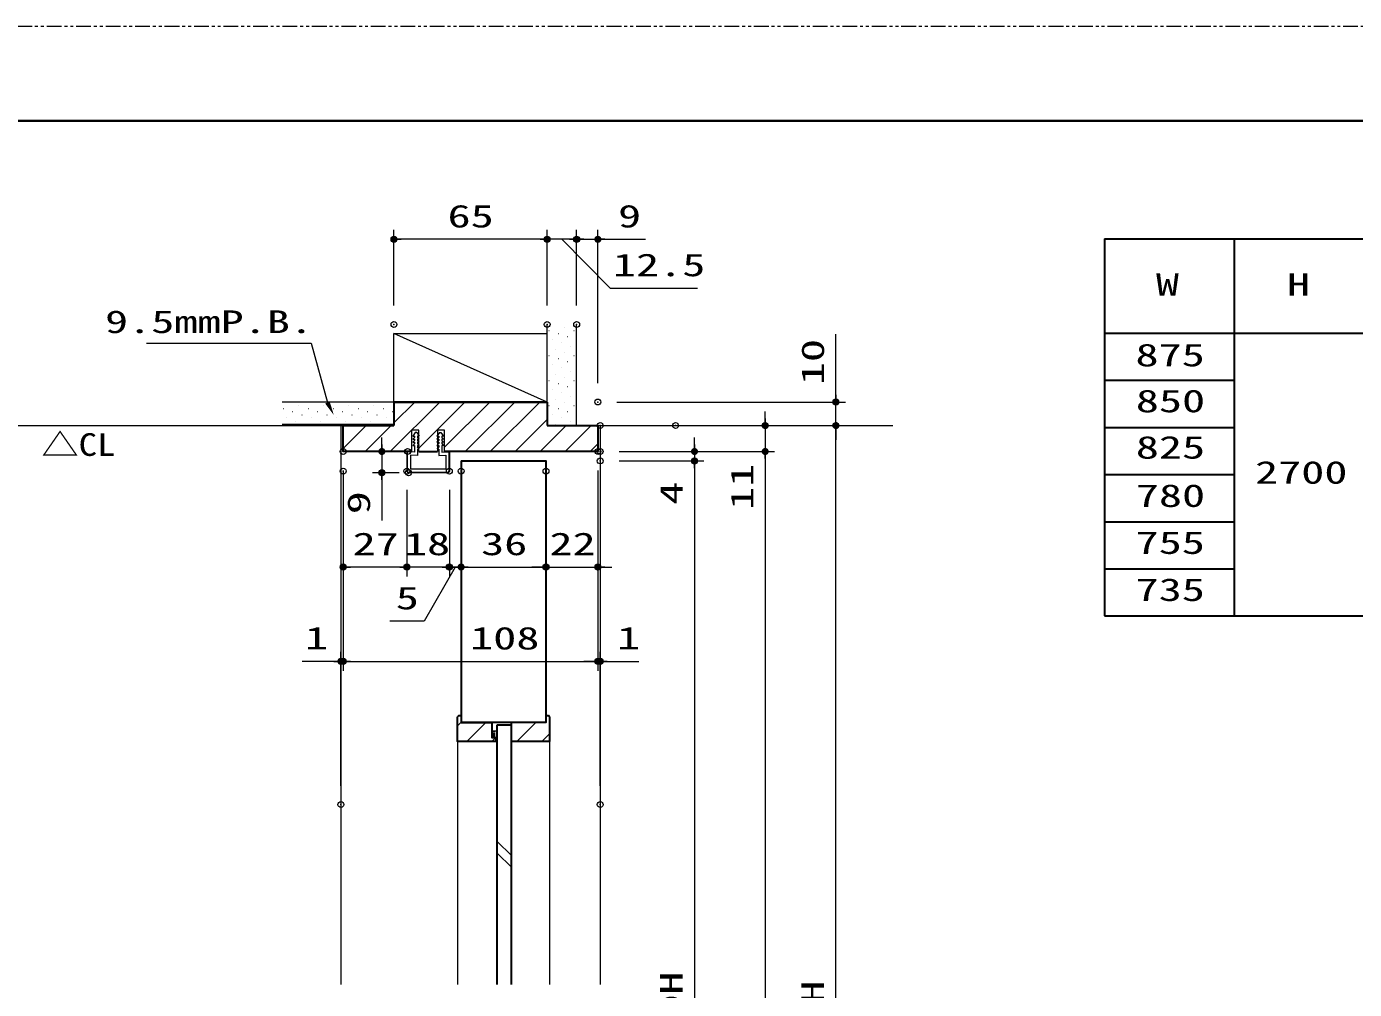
# Model space of a CAD drawing. Units: millimetres, scale not verified. Extents: x -1306 to 1306, y -607 to 607.
# Drawn here: x -815 to -252, y 186 to 594 of the extents above; entities that cross this region are included whole.
import ezdxf
from ezdxf.enums import TextEntityAlignment as Align

# ---------------------------------------------------------------- set-up
doc = ezdxf.new("R2010")
doc.units = ezdxf.units.MM
doc.header["$LTSCALE"] = 5
doc.header["$PDMODE"] = 32
doc.header["$PDSIZE"] = 2.5
doc.linetypes.add('USER1', pattern=[2.5, 1.25, -0.25, 0.25, -0.25, 0.25, -0.25])
doc.linetypes.add('USER2', pattern=[0.375, 0.25, -0.125])
for name, color, linetype, lineweight in [('0-1_線(黄)', 2, 'Continuous', 15), ('0-3_陰線', 4, 'USER1', 9), ('0-B_点線(水)', 6, 'USER2', 9), ('0-D_線(白)', 7, 'Continuous', 30), ('1-0_線(水)', 4, 'Continuous', 9), ('1-1_寸法線', 3, 'Continuous', 13), ('1-2_ハッチング', 6, 'Continuous', 9), ('1-4_DEFPOINTS', 7, 'Continuous', 5), ('1-5_0', 3, 'Continuous', 25), ('1-6_図面枠', 7, 'Continuous', 35)]:
    doc.layers.add(name, color=color, linetype=linetype, lineweight=lineweight)
doc.styles.add('ＭＳ ゴシック', font='')
doc.styles.get('ＭＳ ゴシック').set_extended_font_data('MS Gothic')

# ---------------------------------------------------------------- blocks, each defined once
blk = doc.blocks.new('_DOT')
at = {"layer": '1-5_0'}
blk.add_line((-2.5, 0), (-5, 0), dxfattribs=at)
for points in [[(0, 0), (-2.5, 0), (-2.48, 0.313)], [(0, 0), (-2.48, -0.313), (-2.5, 0)], [(0, 0), (-2.48, 0.313), (-2.421, 0.622)], [(0, 0), (-2.421, -0.622), (-2.48, -0.313)], [(0, 0), (-2.421, 0.622), (-2.324, 0.92)], [(0, 0), (-2.324, -0.92), (-2.421, -0.622)], [(0, 0), (-2.324, 0.92), (-2.191, 1.204)], [(0, 0), (-2.191, -1.204), (-2.324, -0.92)], [(0, 0), (-2.191, 1.204), (-2.023, 1.469)], [(0, 0), (-2.023, -1.469), (-2.191, -1.204)], [(0, 0), (-2.023, 1.469), (-1.822, 1.711)], [(0, 0), (-1.822, -1.711), (-2.023, -1.469)], [(0, 0), (-1.822, 1.711), (-1.594, 1.926)], [(0, 0), (-1.594, -1.926), (-1.822, -1.711)], [(0, 0), (-1.594, 1.926), (-1.34, 2.111)], [(0, 0), (-1.34, -2.111), (-1.594, -1.926)], [(0, 0), (-1.34, 2.111), (-1.064, 2.262)], [(0, 0), (-1.064, -2.262), (-1.34, -2.111)], [(0, 0), (-1.064, 2.262), (-0.773, 2.378)], [(0, 0), (-0.773, -2.378), (-1.064, -2.262)], [(0, 0), (-0.773, 2.378), (-0.468, 2.456)], [(0, 0), (-0.468, -2.456), (-0.773, -2.378)], [(0, 0), (-0.468, 2.456), (-0.157, 2.495)], [(0, 0), (-0.157, -2.495), (-0.468, -2.456)], [(0, 0), (-0.157, 2.495), (0.157, 2.495)], [(0, 0), (0.157, -2.495), (-0.157, -2.495)], [(0, 0), (0.157, 2.495), (0.468, 2.456)], [(0, 0), (0.468, 2.456), (0.773, 2.378)], [(0, 0), (0.773, 2.378), (1.064, 2.262)], [(0, 0), (1.064, 2.262), (1.34, 2.111)], [(0, 0), (1.34, 2.111), (1.594, 1.926)], [(0, 0), (1.594, 1.926), (1.822, 1.711)], [(0, 0), (1.822, 1.711), (2.023, 1.469)], [(0, 0), (2.023, 1.469), (2.191, 1.204)], [(0, 0), (2.191, 1.204), (2.324, 0.92)], [(0, 0), (2.324, 0.92), (2.421, 0.622)], [(0, 0), (2.421, 0.622), (2.48, 0.313)], [(0, 0), (2.48, 0.313), (2.5, 0)], [(0, 0), (0.468, -2.456), (0.157, -2.495)], [(0, 0), (0.773, -2.378), (0.468, -2.456)], [(0, 0), (1.064, -2.262), (0.773, -2.378)], [(0, 0), (1.34, -2.111), (1.064, -2.262)], [(0, 0), (1.594, -1.926), (1.34, -2.111)], [(0, 0), (1.822, -1.711), (1.594, -1.926)], [(0, 0), (2.023, -1.469), (1.822, -1.711)], [(0, 0), (2.191, -1.204), (2.023, -1.469)], [(0, 0), (2.324, -0.92), (2.191, -1.204)], [(0, 0), (2.421, -0.622), (2.324, -0.92)], [(0, 0), (2.48, -0.313), (2.421, -0.622)], [(0, 0), (2.5, 0), (2.48, -0.313)]]:
    blk.add_solid(points, dxfattribs=at)

msp = doc.modelspace()

# ---------------------------------------------------------------- linework, layer by layer
at = {"layer": '0-1_線(黄)'}
for p, q in [((-594.437, 434.756), (-594.437, 467.643)), ((-581.937, 424.756), (-581.937, 467.643)), ((-659.437, 434.756), (-659.437, 463.756)), ((-659.437, 463.756), (-594.437, 463.756)), ((-594.437, 434.756), (-659.437, 463.756)), ((-659.437, 434.756), (-706.874, 434.756)), ((-985.744, 424.756), (-680.937, 424.756)), ((-572.937, 424.756), (-447.762, 424.756))]:
    msp.add_line(p, q, dxfattribs=at)
at = {"layer": '0-3_陰線'}
msp.add_line((387.036, 594), (-1292.964, 594), dxfattribs=at)
at = {"layer": '0-B_点線(水)'}
for p, q in [((-617.737, 294.987), (-615.637, 294.987)), ((-617.737, 294.362), (-615.637, 294.362)), ((-617.737, 293.737), (-615.637, 293.737)), ((-617.737, 293.112), (-615.637, 293.112)), ((-617.737, 292.487), (-615.637, 292.487))]:
    msp.add_line(p, q, dxfattribs=at)
at = {"layer": '0-D_線(白)'}
for p, q in [((-357.964, 504), (-357.964, 344)), ((-357.964, 504), (297.036, 504)), ((-302.964, 504), (-302.964, 344)), ((-357.964, 464), (297.036, 464)), ((-357.964, 444), (-302.964, 444)), ((-659.437, 434.756), (-594.437, 434.756)), ((-594.437, 434.756), (-659.437, 434.756)), ((-659.437, 434.756), (-659.437, 424.756)), ((-594.437, 434.756), (-594.437, 424.756)), ((-680.937, 413.756), (-680.937, 424.756)), ((-680.937, 424.756), (-659.437, 424.756)), ((-594.437, 424.756), (-572.937, 424.756)), ((-357.964, 424), (-302.964, 424)), ((-651.937, 413.756), (-680.937, 413.756)), ((-648.937, 413.756), (-640.937, 413.756)), ((-630.937, 409.756), (-630.937, 298.759)), ((-357.964, 404), (-302.964, 404)), ((-357.964, 384), (-302.964, 384)), ((-357.964, 364), (-302.964, 364)), ((-631.937, 301.759), (-632.437, 301.259)), ((-631.937, 301.759), (-630.937, 301.759)), ((-630.937, 299.009), (-594.937, 299.009)), ((-594.937, 301.759), (-593.937, 301.759)), ((-593.437, 301.259), (-593.937, 301.759)), ((-615.637, 187.754), (-615.637, 297.759)), ((-615.637, 297.759), (-609.637, 297.759)), ((-609.637, 187.754), (-609.637, 297.759)), ((-616.237, 292.259), (-616.237, 290.759))]:
    msp.add_line(p, q, dxfattribs=at)
for points in [[(-572.937, 424.756), (-572.937, 413.756), (-637.937, 413.756)], [(-630.937, 409.756), (-594.937, 409.756), (-594.937, 298.759)], [(-357.964, 344), (-67.964, 344), (297.036, 344)], [(-616.237, 290.759), (-632.437, 290.759), (-632.437, 301.259)], [(-630.937, 301.759), (-630.937, 298.759), (-617.737, 298.759)], [(-616.237, 292.259), (-617.737, 292.259), (-617.737, 298.759)], [(-594.937, 301.759), (-594.937, 298.759), (-609.637, 298.759)], [(-593.437, 301.259), (-593.437, 290.759), (-609.637, 290.759), (-609.637, 298.759)], [(-616.237, 292.259), (-617.737, 292.259), (-617.737, 295.259)]]:
    msp.add_lwpolyline(points, dxfattribs=at)
at = {"layer": '1-0_線(水)'}
for p, q in [((-659.437, 425.256), (-706.874, 425.256)), ((-681.937, 424.756), (-681.937, 187.736)), ((-571.937, 424.756), (-571.937, 187.736)), ((-640.937, 413.756), (-648.937, 413.756)), ((-617.737, 295.259), (-615.637, 295.259)), ((-632.437, 290.759), (-632.437, 187.754)), ((-616.237, 292.259), (-615.637, 292.259)), ((-593.437, 290.759), (-593.437, 187.754)), ((-609.637, 242.406), (-615.637, 248.406)), ((-609.637, 237.406), (-615.637, 243.406))]:
    msp.add_line(p, q, dxfattribs=at)
at = {"layer": '1-1_寸法線'}
for p, q in [((-659.437, 475.643), (-659.437, 507.756)), ((-594.437, 475.643), (-594.437, 507.756)), ((-594.437, 475.643), (-594.437, 507.756)), ((-581.937, 475.643), (-581.937, 507.756)), ((-581.937, 475.643), (-581.937, 507.756)), ((-572.937, 442.756), (-572.937, 507.756)), ((-597.437, 503.756), (-656.437, 503.756)), ((-597.437, 503.756), (-600.437, 503.756)), ((-581.937, 503.756), (-594.437, 503.756)), ((-581.937, 503.756), (-594.437, 503.756)), ((-584.937, 503.756), (-587.937, 503.756)), ((-581.937, 503.756), (-572.937, 503.756)), ((-578.937, 503.756), (-575.937, 503.756)), ((-569.937, 503.756), (-552.747, 503.756)), ((-471.937, 437.756), (-471.937, 463.518)), ((-564.937, 434.756), (-467.937, 434.756)), ((-471.937, 424.756), (-471.937, 434.756)), ((-501.937, 427.756), (-501.937, 430.756)), ((-563.937, 424.756), (-497.937, 424.756)), ((-563.937, 424.756), (-467.937, 424.756)), ((-531.985, 424.756), (-467.937, 424.756)), ((-501.937, 424.756), (-501.937, 413.756)), ((-664.559, 416.755), (-664.559, 419.755)), ((-650.387, 421.756), (-651.487, 420.267)), ((-651.487, 420.267), (-650.737, 420.267)), ((-650.737, 419.767), (-651.487, 418.967)), ((-651.487, 418.967), (-650.737, 418.967)), ((-650.737, 418.467), (-651.487, 417.667)), ((-651.487, 417.667), (-650.737, 417.667)), ((-650.737, 417.167), (-651.487, 416.367)), ((-650.737, 420.267), (-650.737, 419.767)), ((-650.737, 418.967), (-650.737, 418.467)), ((-650.737, 417.667), (-650.737, 417.167)), ((-649.787, 421.755), (-650.387, 421.756)), ((-649.787, 421.755), (-648.687, 420.267)), ((-649.437, 420.267), (-649.437, 419.767)), ((-648.687, 420.267), (-649.437, 420.267)), ((-649.437, 419.767), (-648.687, 418.967)), ((-649.437, 418.967), (-649.437, 418.467)), ((-648.687, 418.967), (-649.437, 418.967)), ((-649.437, 418.467), (-648.687, 417.667)), ((-649.437, 417.667), (-649.437, 417.167)), ((-648.687, 417.667), (-649.437, 417.667)), ((-649.437, 417.167), (-648.687, 416.367)), ((-640.087, 421.755), (-641.187, 420.267)), ((-641.187, 420.267), (-640.437, 420.267)), ((-640.437, 419.767), (-641.187, 418.967)), ((-641.187, 418.967), (-640.437, 418.967)), ((-640.437, 418.467), (-641.187, 417.667)), ((-641.187, 417.667), (-640.437, 417.667)), ((-640.437, 417.167), (-641.187, 416.367)), ((-640.437, 420.267), (-640.437, 419.767)), ((-640.437, 418.967), (-640.437, 418.467)), ((-640.437, 417.667), (-640.437, 417.167)), ((-640.087, 421.755), (-639.487, 421.756)), ((-639.487, 421.756), (-638.387, 420.267)), ((-639.137, 420.267), (-639.137, 419.767)), ((-638.387, 420.267), (-639.137, 420.267)), ((-639.137, 419.767), (-638.387, 418.967)), ((-639.137, 418.967), (-639.137, 418.467)), ((-638.387, 418.967), (-639.137, 418.967)), ((-639.137, 418.467), (-638.387, 417.667)), ((-639.137, 417.667), (-639.137, 417.167)), ((-638.387, 417.667), (-639.137, 417.667)), ((-639.137, 417.167), (-638.387, 416.367)), ((-531.937, 416.756), (-531.937, 419.756)), ((-471.937, -52.244), (-471.937, 421.756)), ((-471.937, 421.756), (-471.937, 418.756)), ((-657.625, 413.755), (-668.559, 413.755)), ((-664.559, 413.755), (-664.559, 404.755)), ((-653.937, 413.456), (-653.937, 405.455)), ((-653.787, 413.456), (-653.787, 405.455)), ((-650.737, 413.449), (-653.631, 413.606)), ((-652.135, 413.696), (-653.625, 413.755)), ((-649.437, 412.045), (-652.437, 412.207)), ((-652.437, 412.207), (-652.437, 406.255)), ((-651.487, 416.367), (-650.737, 416.367)), ((-650.737, 416.367), (-650.737, 413.45)), ((-649.437, 416.367), (-649.437, 415.58)), ((-648.687, 416.367), (-649.437, 416.367)), ((-648.783, 414.763), (-649.437, 415.58)), ((-649.437, 414.763), (-649.437, 412.04)), ((-649.43, 414.763), (-648.783, 414.763)), ((-648.937, 413.756), (-648.937, 414.006)), ((-641.187, 416.367), (-640.437, 416.367)), ((-641.092, 414.763), (-640.437, 415.58)), ((-640.445, 414.763), (-641.092, 414.763)), ((-640.937, 413.756), (-640.937, 414.006)), ((-640.437, 416.367), (-640.437, 415.58)), ((-640.437, 414.763), (-640.437, 412.04)), ((-640.437, 412.04), (-637.437, 412.207)), ((-639.137, 416.367), (-639.137, 413.45)), ((-638.387, 416.367), (-639.137, 416.367)), ((-639.137, 413.45), (-636.243, 413.606)), ((-637.739, 413.696), (-636.249, 413.755)), ((-636.087, 413.456), (-636.087, 405.455)), ((-635.937, 413.456), (-635.937, 405.455)), ((-563.937, 413.756), (-497.937, 413.756)), ((-563.937, 413.756), (-527.937, 413.756)), ((-563.937, 413.756), (-497.937, 413.756)), ((-531.937, 413.756), (-531.937, 409.756)), ((-680.937, 405.756), (-680.937, 320.755)), ((-680.937, 405.756), (-680.937, 320.755)), ((-572.937, 405.756), (-572.937, 360.755)), ((-572.937, 405.756), (-572.937, 320.755)), ((-572.937, 405.756), (-572.937, 320.755)), ((-563.937, 409.756), (-527.937, 409.756)), ((-563.937, 409.756), (-527.937, 409.756)), ((-531.937, 406.756), (-531.937, 388.613)), ((-531.937, 406.756), (-531.937, -39.244)), ((-501.937, 410.756), (-501.937, 387.851)), ((-501.937, 410.756), (-501.937, -52.244)), ((-657.237, 404.755), (-668.559, 404.755)), ((-664.559, 401.755), (-664.559, 384.565)), ((-636.637, 404.905), (-653.237, 404.905)), ((-636.637, 404.755), (-653.237, 404.755)), ((-680.937, 397.455), (-680.937, 360.755)), ((-653.937, 397.455), (-653.937, 360.755)), ((-653.937, 397.455), (-653.937, 360.755)), ((-635.937, 397.455), (-635.937, 360.755)), ((-635.937, 397.455), (-635.937, 360.755)), ((-630.937, 397.455), (-630.937, 360.755)), ((-630.937, 397.455), (-630.937, 360.755)), ((-594.937, 397.455), (-594.937, 360.755)), ((-594.937, 397.455), (-594.937, 360.755)), ((-656.937, 364.755), (-677.937, 364.755)), ((-656.937, 364.755), (-659.937, 364.755)), ((-635.937, 364.755), (-653.937, 364.755)), ((-638.937, 364.755), (-641.937, 364.755)), ((-630.937, 364.755), (-635.937, 364.755)), ((-630.937, 364.755), (-635.937, 364.755)), ((-632.937, 364.755), (-629.937, 364.755)), ((-627.937, 364.755), (-597.937, 364.755)), ((-627.937, 364.755), (-624.937, 364.755)), ((-597.937, 364.755), (-600.937, 364.755)), ((-594.937, 364.755), (-572.937, 364.755)), ((-569.937, 364.755), (-566.937, 364.755)), ((-681.937, 272.005), (-681.937, 328.755)), ((-571.937, 272.005), (-571.937, 328.755)), ((-684.937, 324.755), (-698.318, 324.755)), ((-680.937, 324.755), (-681.937, 324.755)), ((-677.937, 324.755), (-575.937, 324.755)), ((-677.937, 324.755), (-674.937, 324.755)), ((-575.937, 324.755), (-578.937, 324.755)), ((-572.937, 324.755), (-571.937, 324.755)), ((-568.937, 324.755), (-555.556, 324.755))]:
    msp.add_line(p, q, dxfattribs=at)
for points in [[(-588.187, 503.756), (-567.677, 483.076), (-530.63, 483.076)], [(-764.462, 459.736), (-694.595, 459.736), (-687.663, 434.54)], [(-648.937, 413.756), (-648.937, 422.756), (-651.937, 422.756), (-651.937, 413.756)], [(-637.937, 413.756), (-637.937, 422.756), (-640.937, 422.756), (-640.937, 413.756)], [(-637.437, 412.207), (-637.437, 406.255), (-652.437, 406.255)], [(-633.437, 364.755), (-646.563, 341.788), (-661.229, 341.788)]]:
    msp.add_lwpolyline(points, dxfattribs=at)
for centre, radius, start, end in [((-653.637, 413.456), 0.3, 87.72528, 180), ((-653.637, 413.456), 0.15, 87.72528, 180), ((-636.237, 413.456), 0.3, 0, 92.27472), ((-636.237, 413.456), 0.15, 0, 92.27472), ((-653.237, 405.455), 0.7, 180, 270), ((-653.237, 405.455), 0.55, 180, 270), ((-636.637, 405.455), 0.55, 270, 0), ((-636.637, 405.455), 0.7, 270, 0)]:
    msp.add_arc(centre, radius, start, end, dxfattribs=at)
msp.add_solid([(-684.924, 429.202), (-688.59, 434.065), (-686.737, 435.016)], dxfattribs=at)
at = {"layer": '1-2_ハッチング'}
for p, q in [((-593.71, 465.136), (-593.66, 465.136)), ((-589.732, 463.811), (-589.682, 463.811)), ((-587.081, 466.462), (-587.031, 466.462)), ((-585.755, 462.485), (-585.705, 462.485)), ((-583.103, 465.136), (-583.053, 465.136)), ((-592.384, 461.159), (-592.334, 461.159)), ((-591.058, 457.181), (-591.008, 457.181)), ((-588.407, 459.833), (-588.357, 459.833)), ((-584.429, 458.507), (-584.379, 458.507)), ((-593.71, 454.53), (-593.66, 454.53)), ((-589.732, 453.204), (-589.682, 453.204)), ((-587.081, 455.856), (-587.031, 455.856)), ((-585.755, 451.878), (-585.705, 451.878)), ((-583.103, 454.53), (-583.053, 454.53)), ((-592.384, 450.552), (-592.334, 450.552)), ((-591.058, 446.575), (-591.008, 446.575)), ((-588.407, 449.227), (-588.357, 449.227)), ((-587.081, 445.249), (-587.031, 445.249)), ((-584.429, 447.901), (-584.379, 447.901)), ((-593.71, 443.923), (-593.66, 443.923)), ((-592.384, 439.946), (-592.334, 439.946)), ((-589.732, 442.597), (-589.682, 442.597)), ((-585.755, 441.272), (-585.705, 441.272)), ((-583.103, 443.923), (-583.053, 443.923)), ((-703.753, 434.642), (-703.703, 434.642)), ((-693.147, 434.642), (-693.097, 434.642)), ((-682.54, 434.642), (-682.49, 434.642)), ((-671.934, 434.642), (-671.884, 434.642)), ((-661.327, 434.642), (-661.277, 434.642)), ((-661.001, 413.756), (-640.001, 434.756)), ((-659.437, 425.926), (-650.607, 434.756)), ((-648.937, 415.212), (-629.394, 434.756)), ((-637.937, 415.606), (-618.787, 434.756)), ((-629.181, 413.756), (-608.181, 434.756)), ((-618.574, 413.756), (-597.574, 434.756)), ((-591.058, 435.968), (-591.008, 435.968)), ((-588.407, 438.62), (-588.357, 438.62)), ((-587.081, 434.642), (-587.031, 434.642)), ((-584.429, 437.294), (-584.379, 437.294)), ((-706.405, 431.991), (-706.355, 431.991)), ((-702.428, 430.665), (-702.378, 430.665)), ((-699.776, 433.317), (-699.726, 433.317)), ((-698.45, 429.339), (-698.4, 429.339)), ((-695.798, 431.991), (-695.748, 431.991)), ((-691.821, 430.665), (-691.771, 430.665)), ((-689.169, 433.317), (-689.119, 433.317)), ((-687.843, 429.339), (-687.793, 429.339)), ((-685.192, 431.991), (-685.142, 431.991)), ((-681.214, 430.665), (-681.164, 430.665)), ((-678.563, 433.317), (-678.513, 433.317)), ((-677.237, 429.339), (-677.187, 429.339)), ((-674.585, 431.991), (-674.535, 431.991)), ((-670.608, 430.665), (-670.558, 430.665)), ((-667.956, 433.317), (-667.906, 433.317)), ((-666.63, 429.339), (-666.58, 429.339)), ((-663.979, 431.991), (-663.929, 431.991)), ((-660.001, 430.665), (-659.951, 430.665)), ((-593.71, 433.317), (-593.66, 433.317)), ((-592.384, 429.339), (-592.334, 429.339)), ((-589.732, 431.991), (-589.682, 431.991)), ((-585.755, 430.665), (-585.705, 430.665)), ((-583.103, 433.317), (-583.053, 433.317)), ((-705.079, 428.013), (-705.029, 428.013)), ((-701.102, 426.687), (-701.052, 426.687)), ((-697.124, 425.362), (-697.074, 425.362)), ((-694.473, 428.013), (-694.423, 428.013)), ((-690.495, 426.687), (-690.445, 426.687)), ((-686.518, 425.362), (-686.468, 425.362)), ((-683.866, 428.013), (-683.816, 428.013)), ((-680.937, 415.032), (-671.214, 424.756)), ((-679.889, 426.687), (-679.839, 426.687)), ((-675.911, 425.362), (-675.861, 425.362)), ((-673.259, 428.013), (-673.209, 428.013)), ((-671.607, 413.756), (-660.607, 424.756)), ((-669.282, 426.687), (-669.232, 426.687)), ((-665.304, 425.362), (-665.254, 425.362)), ((-662.653, 428.013), (-662.603, 428.013)), ((-607.968, 413.756), (-594.437, 427.286)), ((-597.361, 413.756), (-586.361, 424.756)), ((-591.058, 425.362), (-591.008, 425.362)), ((-588.407, 428.013), (-588.357, 428.013)), ((-586.754, 413.756), (-575.754, 424.756)), ((-584.429, 426.687), (-584.379, 426.687)), ((-576.148, 413.756), (-572.937, 416.966)), ((-632.437, 297.43), (-630.937, 298.93)), ((-628.502, 290.759), (-620.502, 298.759)), ((-607.289, 290.759), (-599.289, 298.759)), ((-596.682, 290.759), (-593.437, 294.003)), ((-617.895, 290.759), (-616.437, 292.217))]:
    msp.add_line(p, q, dxfattribs=at)
at = {"layer": '1-4_DEFPOINTS'}
for p in [(-659.437, 503.756), (-594.437, 503.756), (-581.937, 503.756), (-659.437, 467.643), (-594.437, 467.643), (-581.937, 467.643), (-572.937, 434.756), (-572.937, 434.756), (-471.937, 434.756), (-571.937, 424.756), (-539.985, 424.756), (-501.937, 424.756), (-471.937, 424.756), (-680.937, 413.756), (-680.937, 413.756), (-653.625, 413.755), (-572.937, 413.756), (-571.937, 413.756), (-680.937, 405.455), (-664.559, 404.755), (-653.937, 405.455), (-653.937, 405.455), (-653.237, 404.755), (-635.937, 405.455), (-630.937, 405.455), (-594.937, 405.455), (-571.937, 409.756), (-531.937, 409.756), (-680.937, 364.755), (-653.937, 364.755), (-635.937, 364.755), (-594.937, 364.755), (-572.937, 364.755), (-680.937, 324.755), (-572.937, 324.755), (-571.937, 324.755), (-681.937, 264.005), (-571.937, 264.005)]:
    msp.add_point(p, dxfattribs=at)
at = {"layer": '1-6_図面枠'}
msp.add_lwpolyline([(-1252.964, -554), (347.036, -554), (347.036, 554), (-1252.964, 554)], close=True, dxfattribs=at)

# ---------------------------------------------------------------- block references
at = {"layer": '1-1_寸法線', "xscale": 0.6, "yscale": 0.6}
for p, rotation in [((-659.437, 503.756), 180), ((-581.937, 503.756), 180), ((-572.937, 503.756), 180), ((-471.937, 434.756), 270), ((-501.937, 424.756), 270), ((-471.937, 424.756), 90), ((-471.937, 424.756), 90), ((-664.559, 413.755), 270), ((-531.937, 413.756), 270), ((-531.937, 409.756), 90), ((-531.937, 409.756), 90), ((-501.937, 413.756), 90), ((-501.937, 413.756), 90), ((-664.559, 404.755), 90), ((-680.937, 364.755), 180), ((-635.937, 364.755), 180), ((-630.937, 364.755), 180), ((-630.937, 364.755), 180), ((-572.937, 364.755), 180), ((-680.937, 324.755), 180), ((-680.937, 324.755), 180), ((-571.937, 324.755), 180)]:
    msp.add_blockref('_DOT', p, dxfattribs=dict(at, rotation=rotation))
for p in [(-594.437, 503.756), (-594.437, 503.756), (-581.937, 503.756), (-653.937, 364.755), (-653.937, 364.755), (-635.937, 364.755), (-594.937, 364.755), (-594.937, 364.755), (-681.937, 324.755), (-572.937, 324.755), (-572.937, 324.755)]:
    msp.add_blockref('_DOT', p, dxfattribs=at)

# ---------------------------------------------------------------- texts
at = {"layer": '0-1_線(黄)', "style": 'ＭＳ ゴシック'}
for s, width, p in [('W', 1.5, (-336.183, 476.91)), ('H', 1.5, (-280.645, 476.91)), ('875', 1.5, (-344.86, 447.013)), ('850', 1.5, (-344.718, 427.52)), ('△CL', 1.2, (-808.936, 409.024)), ('825', 1.5, (-344.718, 407.854)), ('2700', 1.5, (-294.141, 397.218)), ('780', 1.5, (-344.718, 387.38)), ('755', 1.5, (-344.812, 367.443)), ('735', 1.5, (-344.812, 347.477))]:
    msp.add_text(s, height=9.604, dxfattribs=dict(at, width=width)).set_placement(p, align=Align.BOTTOM_LEFT)
at = {"layer": '1-1_寸法線', "style": 'ＭＳ ゴシック', "width": 1.5}
for s, p in [('65', (-636.699, 505.905)), ('9', (-564.366, 505.905)), ('12.5', (-566.535, 485.225)), ('9.5mmP.B.', (-781.995, 461.134)), ('27', (-676.961, 366.905)), ('18', (-655.175, 366.905)), ('36', (-622.461, 366.905)), ('22', (-593.461, 366.905)), ('5', (-658.658, 343.938)), ('1', (-697.175, 326.905)), ('108', (-627.123, 326.905)), ('1', (-564.794, 326.905))]:
    msp.add_text(s, height=9.604, dxfattribs=at).set_placement(p, align=Align.BOTTOM_LEFT)
for s, p in [('10', (-474.087, 441.899)), ('11', (-504.087, 388.994)), ('4', (-534.087, 391.184)), ('9', (-666.708, 387.136)), ('DH', (-534.087, 173.518)), ('H', (-474.087, 179.518))]:
    msp.add_text(s, height=9.604, rotation=90, dxfattribs=at).set_placement(p, align=Align.BOTTOM_LEFT)

doc.saveas('drawing.dxf')
